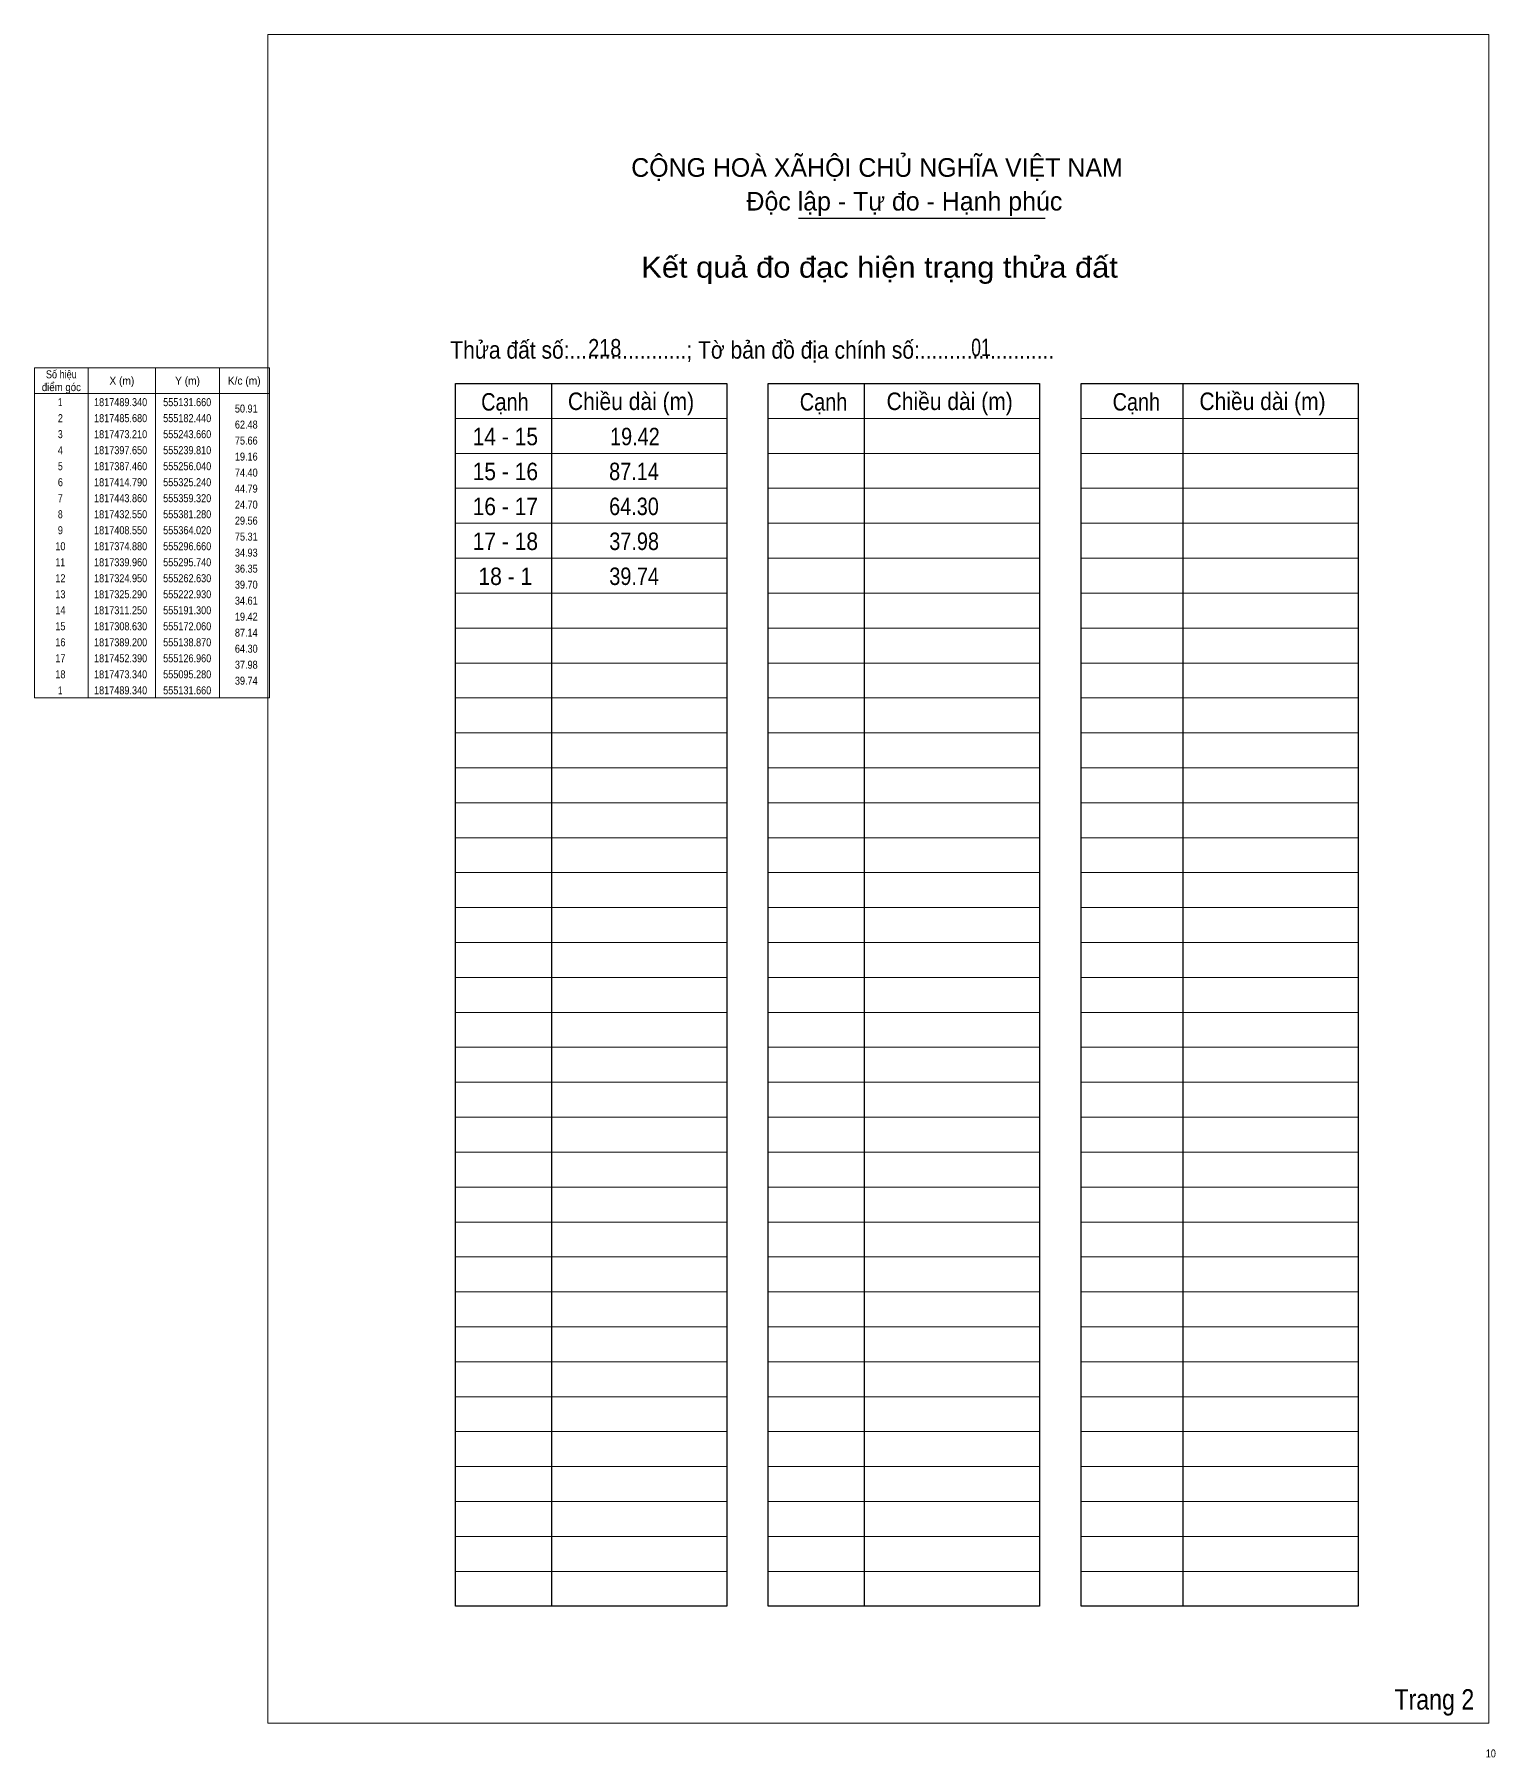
# Model space of a CAD drawing. Header units: metres. Extents: x 552190 to 555381, y 1816982 to 1819497.
# Drawn here: x 553928 to 554841, y 1818421 to 1819497 of the extents above; entities that cross this region are included whole.
import ezdxf
from ezdxf.enums import TextEntityAlignment as Align

# ---------------------------------------------------------------- set-up
doc = ezdxf.new("R2010")
doc.units = ezdxf.units.M
doc.header["$LTSCALE"] = 4.4
for name, color, linetype, lineweight in [('10', 7, 'Continuous', 13), ('30', 7, 'Continuous', 13), ('4', 7, 'Continuous', 13), ('63', 7, 'Continuous', 13)]:
    doc.layers.add(name, color=color, linetype=linetype, lineweight=lineweight)

msp = doc.modelspace()

# ---------------------------------------------------------------- linework, layer by layer
at = {"layer": '30', "lineweight": 25}
for p, q in [((554405.19, 1819382.45), (554559.42, 1819382.45)), ((554250.97, 1819279.2), (554250.97, 1818515.35)), ((554446.35, 1819279.2), (554446.35, 1818515.35)), ((554645.37, 1819279.2), (554645.37, 1818515.35))]:
    msp.add_line(p, q, dxfattribs=at)
at = {"layer": '30'}
for p, q in [((554190.95, 1819257.37), (554360.45, 1819257.37)), ((554386.33, 1819257.37), (554555.84, 1819257.37)), ((554581.72, 1819257.37), (554754.86, 1819257.37)), ((554190.95, 1819235.55), (554360.45, 1819235.55)), ((554386.33, 1819235.55), (554555.84, 1819235.55)), ((554581.72, 1819235.55), (554754.86, 1819235.55)), ((554190.95, 1819213.73), (554360.45, 1819213.73)), ((554386.33, 1819213.73), (554555.84, 1819213.73)), ((554581.72, 1819213.73), (554754.86, 1819213.73)), ((554190.95, 1819191.9), (554360.45, 1819191.9)), ((554386.33, 1819191.9), (554555.84, 1819191.9)), ((554581.72, 1819191.9), (554754.86, 1819191.9)), ((554190.95, 1819170.08), (554360.45, 1819170.08)), ((554386.33, 1819170.08), (554555.84, 1819170.08)), ((554581.72, 1819170.08), (554754.86, 1819170.08)), ((554190.95, 1819148.25), (554360.45, 1819148.25)), ((554386.33, 1819148.25), (554555.84, 1819148.25)), ((554581.72, 1819148.25), (554754.86, 1819148.25)), ((554190.95, 1819126.43), (554360.45, 1819126.43)), ((554386.33, 1819126.43), (554555.84, 1819126.43)), ((554581.72, 1819126.43), (554754.86, 1819126.43)), ((554190.95, 1819104.6), (554360.45, 1819104.6)), ((554386.33, 1819104.6), (554555.84, 1819104.6)), ((554581.72, 1819104.6), (554754.86, 1819104.6)), ((554190.95, 1819082.78), (554360.45, 1819082.78)), ((554386.33, 1819082.78), (554555.84, 1819082.78)), ((554581.72, 1819082.78), (554754.86, 1819082.78)), ((554190.95, 1819060.96), (554360.45, 1819060.96)), ((554386.33, 1819060.96), (554555.84, 1819060.96)), ((554581.72, 1819060.96), (554754.86, 1819060.96)), ((554190.95, 1819039.13), (554360.45, 1819039.13)), ((554386.33, 1819039.13), (554555.84, 1819039.13)), ((554581.72, 1819039.13), (554754.86, 1819039.13)), ((554190.95, 1819017.31), (554360.45, 1819017.31)), ((554386.33, 1819017.31), (554555.84, 1819017.31)), ((554581.72, 1819017.31), (554754.86, 1819017.31)), ((554190.95, 1818995.48), (554360.45, 1818995.48)), ((554386.33, 1818995.48), (554555.84, 1818995.48)), ((554581.72, 1818995.48), (554754.86, 1818995.48)), ((554190.95, 1818973.66), (554360.45, 1818973.66)), ((554386.33, 1818973.66), (554555.84, 1818973.66)), ((554581.72, 1818973.66), (554754.86, 1818973.66)), ((554190.95, 1818951.83), (554360.45, 1818951.83)), ((554386.33, 1818951.83), (554555.84, 1818951.83)), ((554581.72, 1818951.83), (554754.86, 1818951.83)), ((554190.95, 1818930.01), (554360.45, 1818930.01)), ((554386.33, 1818930.01), (554555.84, 1818930.01)), ((554581.72, 1818930.01), (554754.86, 1818930.01)), ((554190.95, 1818908.18), (554360.45, 1818908.18)), ((554386.33, 1818908.18), (554555.84, 1818908.18)), ((554581.72, 1818908.18), (554754.86, 1818908.18)), ((554190.95, 1818886.36), (554360.45, 1818886.36)), ((554386.33, 1818886.36), (554555.84, 1818886.36)), ((554581.72, 1818886.36), (554754.86, 1818886.36)), ((554190.95, 1818864.54), (554360.45, 1818864.54)), ((554386.33, 1818864.54), (554555.84, 1818864.54)), ((554581.72, 1818864.54), (554754.86, 1818864.54)), ((554190.95, 1818842.71), (554360.45, 1818842.71)), ((554386.33, 1818842.71), (554555.84, 1818842.71)), ((554581.72, 1818842.71), (554754.86, 1818842.71)), ((554190.95, 1818820.89), (554360.45, 1818820.89)), ((554386.33, 1818820.89), (554555.84, 1818820.89)), ((554581.72, 1818820.89), (554754.86, 1818820.89)), ((554190.95, 1818799.06), (554360.45, 1818799.06)), ((554386.33, 1818799.06), (554555.84, 1818799.06)), ((554581.72, 1818799.06), (554754.86, 1818799.06)), ((554190.95, 1818777.24), (554360.45, 1818777.24)), ((554386.33, 1818777.24), (554555.84, 1818777.24)), ((554581.72, 1818777.24), (554754.86, 1818777.24)), ((554190.95, 1818755.41), (554360.45, 1818755.41)), ((554386.33, 1818755.41), (554555.84, 1818755.41)), ((554581.72, 1818755.41), (554754.86, 1818755.41)), ((554190.95, 1818733.59), (554360.45, 1818733.59)), ((554386.33, 1818733.59), (554555.84, 1818733.59)), ((554581.72, 1818733.59), (554754.86, 1818733.59)), ((554190.95, 1818711.77), (554360.45, 1818711.77)), ((554386.33, 1818711.77), (554555.84, 1818711.77)), ((554581.72, 1818711.77), (554754.86, 1818711.77)), ((554190.95, 1818689.94), (554360.45, 1818689.94)), ((554386.33, 1818689.94), (554555.84, 1818689.94)), ((554581.72, 1818689.94), (554754.86, 1818689.94)), ((554190.95, 1818668.12), (554360.45, 1818668.12)), ((554386.33, 1818668.12), (554555.84, 1818668.12)), ((554581.72, 1818668.12), (554754.86, 1818668.12)), ((554190.95, 1818646.29), (554360.45, 1818646.29)), ((554386.33, 1818646.29), (554555.84, 1818646.29)), ((554581.72, 1818646.29), (554754.86, 1818646.29)), ((554190.95, 1818624.47), (554360.45, 1818624.47)), ((554386.33, 1818624.47), (554555.84, 1818624.47)), ((554581.72, 1818624.47), (554754.86, 1818624.47)), ((554190.95, 1818602.64), (554360.45, 1818602.64)), ((554386.33, 1818602.64), (554555.84, 1818602.64)), ((554581.72, 1818602.64), (554754.86, 1818602.64)), ((554190.95, 1818580.82), (554360.45, 1818580.82)), ((554386.33, 1818580.82), (554555.84, 1818580.82)), ((554581.72, 1818580.82), (554754.86, 1818580.82)), ((554190.95, 1818559), (554360.45, 1818559)), ((554386.33, 1818559), (554555.84, 1818559)), ((554581.72, 1818559), (554754.86, 1818559)), ((554190.95, 1818537.17), (554360.45, 1818537.17)), ((554386.33, 1818537.17), (554555.84, 1818537.17)), ((554581.72, 1818537.17), (554754.86, 1818537.17))]:
    msp.add_line(p, q, dxfattribs=at)
at = {"layer": '30', "lineweight": 25}
for points in [[(554190.95, 1819279.2), (554360.45, 1819279.2), (554360.45, 1818515.35), (554190.95, 1818515.35)], [(554386.33, 1819279.2), (554555.84, 1819279.2), (554555.84, 1818515.35), (554386.33, 1818515.35)], [(554581.72, 1819279.2), (554754.86, 1819279.2), (554754.86, 1818515.35), (554581.72, 1818515.35)]]:
    msp.add_lwpolyline(points, close=True, dxfattribs=at)
at = {"layer": '4'}
msp.add_lwpolyline([(554073.87, 1819497.25), (554836.52, 1819497.25), (554836.52, 1818442.41), (554073.87, 1818442.41)], close=True, dxfattribs=at)
at = {"layer": '63'}
for p, q in [((553961.68, 1819288.96), (553961.68, 1819082.96)), ((554003.68, 1819288.96), (554003.68, 1819082.96)), ((554043.68, 1819288.96), (554043.68, 1819082.96)), ((553928.08, 1819272.96), (554074.88, 1819272.96))]:
    msp.add_line(p, q, dxfattribs=at)
msp.add_lwpolyline([(553928.08, 1819288.96), (554074.88, 1819288.96), (554074.88, 1819082.96), (553928.08, 1819082.96)], close=True, dxfattribs=at)

# ---------------------------------------------------------------- texts
at = {"layer": '10'}
for s, width, p in [('218', 0.85, (554273.92, 1819296.09)), ('01', 0.75, (554513.16, 1819296.31))]:
    msp.add_text(s, height=10.91, dxfattribs=dict(at, width=width)).set_placement(p)
for s, width, p in [('14 - 15', 0.9, (554222.165, 1819240.65)), ('19.42', 0.85, (554303.1, 1819240.65)), ('15 - 16', 0.9, (554222.17, 1819218.83)), ('87.14', 0.85, (554302.52, 1819218.83)), ('16 - 17', 0.9, (554222.165, 1819197.01)), ('64.30', 0.85, (554302.52, 1819197.01)), ('17 - 18', 0.9, (554222.17, 1819175.19)), ('37.98', 0.85, (554302.62, 1819175.19)), ('18 - 1', 0.9, (554222.17, 1819153.35)), ('39.74', 0.85, (554302.62, 1819153.35))]:
    msp.add_text(s, height=10.91, dxfattribs=dict(at, width=width)).set_placement(p, align=Align.CENTER)
at = {"layer": '30'}
for s, p in [('CỘNG HOÀ XÃHỘI CHỦ NGHĨA VIỆT NAM', (554300.78, 1819408.33)), ('Độc lập - Tự đo - Hạnh phúc', (554372.76, 1819387.27))]:
    msp.add_text(s, height=11.64, dxfattribs=at).set_placement(p)
at = {"layer": '30', "width": 1.1}
msp.add_text('Kết quả đo đạc hiện trạng thửa đất', height=13.09, dxfattribs=at).set_placement((554455.9, 1819345.33), align=Align.CENTER)
at = {"layer": '30'}
for s, height, width, p in [('Thửa đất số:....................; Tờ bản đồ địa chính số:.......................', 10.91, 0.9, (554187.8, 1819294.73)), ('Cạnh', 10.91, 0.85, (554207.08, 1819262.29)), ('Chiều dài (m)', 10.91, 0.9, (554261.28, 1819262.65)), ('Cạnh', 10.91, 0.85, (554406.08, 1819262.29)), ('Chiều dài (m)', 10.91, 0.9, (554460.28, 1819262.65)), ('Cạnh', 10.91, 0.85, (554601.48, 1819262.29)), ('Chiều dài (m)', 10.91, 0.9, (554655.68, 1819262.65)), ('Trang 2', 12.73, 0.85, (554777.46, 1818450.85))]:
    msp.add_text(s, height=height, dxfattribs=dict(at, width=width)).set_placement(p)
at = {"layer": '63'}
for s, width, p in [('Số hiệu', 0.85, (553944.875, 1819282.46)), ('điểm góc', 0.9, (553944.885, 1819274.46)), ('X (m)', 0.95, (553982.68, 1819278.46)), ('Y (m)', 0.95, (554023.68, 1819278.46)), ('K/c (m)', 0.95, (554059.085, 1819278.46)), (' 1', 0.75, (553943.48, 1819265.06)), ('1817489.340', 0.85, (553981.88, 1819265.06)), ('555131.660', 0.85, (554023.475, 1819265.06)), (' 2', 0.85, (553943.48, 1819255.06)), ('1817485.680', 0.85, (553981.88, 1819255.06)), ('555182.440', 0.85, (554023.475, 1819255.06)), (' 3', 0.8, (553943.485, 1819245.06)), ('1817473.210', 0.85, (553981.88, 1819245.06)), ('555243.660', 0.85, (554023.475, 1819245.06)), (' 4', 0.85, (553943.48, 1819235.06)), ('1817397.650', 0.85, (553981.88, 1819235.06)), ('555239.810', 0.85, (554023.475, 1819235.06)), (' 5', 0.8, (553943.485, 1819225.06)), ('1817387.460', 0.85, (553981.88, 1819225.06)), ('555256.040', 0.85, (554023.475, 1819225.06)), (' 6', 0.85, (553943.485, 1819215.06)), ('1817414.790', 0.85, (553981.88, 1819215.06)), ('555325.240', 0.85, (554023.475, 1819215.06)), (' 7', 0.8, (553943.48, 1819205.06)), ('1817443.860', 0.85, (553981.88, 1819205.06)), ('555359.320', 0.85, (554023.475, 1819205.06)), (' 9', 0.85, (553943.48, 1819185.06)), (' 8', 0.8, (553943.48, 1819195.06)), ('1817432.550', 0.85, (553981.88, 1819195.06)), ('1817408.550', 0.85, (553981.88, 1819185.06)), ('555381.280', 0.85, (554023.475, 1819195.06)), ('555364.020', 0.85, (554023.475, 1819185.06)), (' 10', 0.85, (553943.475, 1819175.06)), ('1817374.880', 0.85, (553981.88, 1819175.06)), ('555296.660', 0.85, (554023.475, 1819175.06)), (' 11', 0.8, (553943.475, 1819165.06)), ('1817339.960', 0.85, (553981.88, 1819165.06)), ('555295.740', 0.85, (554023.475, 1819165.06)), (' 12', 0.85, (553943.485, 1819155.06)), ('1817324.950', 0.85, (553981.88, 1819155.06)), ('555262.630', 0.85, (554023.475, 1819155.06)), (' 13', 0.85, (553943.48, 1819145.06)), ('1817325.290', 0.85, (553981.88, 1819145.06)), ('555222.930', 0.85, (554023.475, 1819145.06)), (' 14', 0.85, (553943.475, 1819135.06)), ('1817311.250', 0.85, (553981.88, 1819135.06)), ('555191.300', 0.85, (554023.475, 1819135.06)), (' 15', 0.85, (553943.48, 1819125.06)), ('1817308.630', 0.85, (553981.88, 1819125.06)), ('555172.060', 0.85, (554023.475, 1819125.06)), (' 16', 0.85, (553943.48, 1819115.06)), ('1817389.200', 0.85, (553981.88, 1819115.06)), ('555138.870', 0.85, (554023.475, 1819115.06)), (' 17', 0.85, (553943.485, 1819105.06)), ('1817452.390', 0.85, (553981.88, 1819105.06)), ('555126.960', 0.85, (554023.475, 1819105.06)), (' 18', 0.85, (553943.485, 1819095.06)), ('1817473.340', 0.85, (553981.88, 1819095.06)), ('555095.280', 0.85, (554023.475, 1819095.06)), (' 1', 0.75, (553943.48, 1819085.06)), ('1817489.340', 0.85, (553981.88, 1819085.06)), ('555131.660', 0.85, (554023.475, 1819085.06))]:
    msp.add_text(s, height=5, dxfattribs=dict(at, width=width)).set_placement(p, align=Align.CENTER)
at = {"layer": '63', "width": 0.85}
for s, p in [('50.91', (554067.48, 1819261.06)), ('62.48', (554067.48, 1819251.06)), ('75.66', (554067.48, 1819241.06)), ('19.16', (554067.48, 1819231.06)), ('74.40', (554067.48, 1819221.06)), ('44.79', (554067.48, 1819211.06)), ('24.70', (554067.48, 1819201.06)), ('29.56', (554067.48, 1819191.06)), ('75.31', (554067.48, 1819181.06)), ('34.93', (554067.48, 1819171.06)), ('36.35', (554067.48, 1819161.06)), ('39.70', (554067.48, 1819151.06)), ('34.61', (554067.48, 1819141.06)), ('87.14', (554067.48, 1819121.06)), ('19.42', (554067.48, 1819131.06)), ('64.30', (554067.48, 1819111.06)), ('37.98', (554067.48, 1819101.06)), ('39.74', (554067.48, 1819091.06)), (' 10', (554840.84, 1818420.96))]:
    msp.add_text(s, height=5, dxfattribs=at).set_placement(p, align=Align.RIGHT)

doc.saveas('drawing.dxf')
